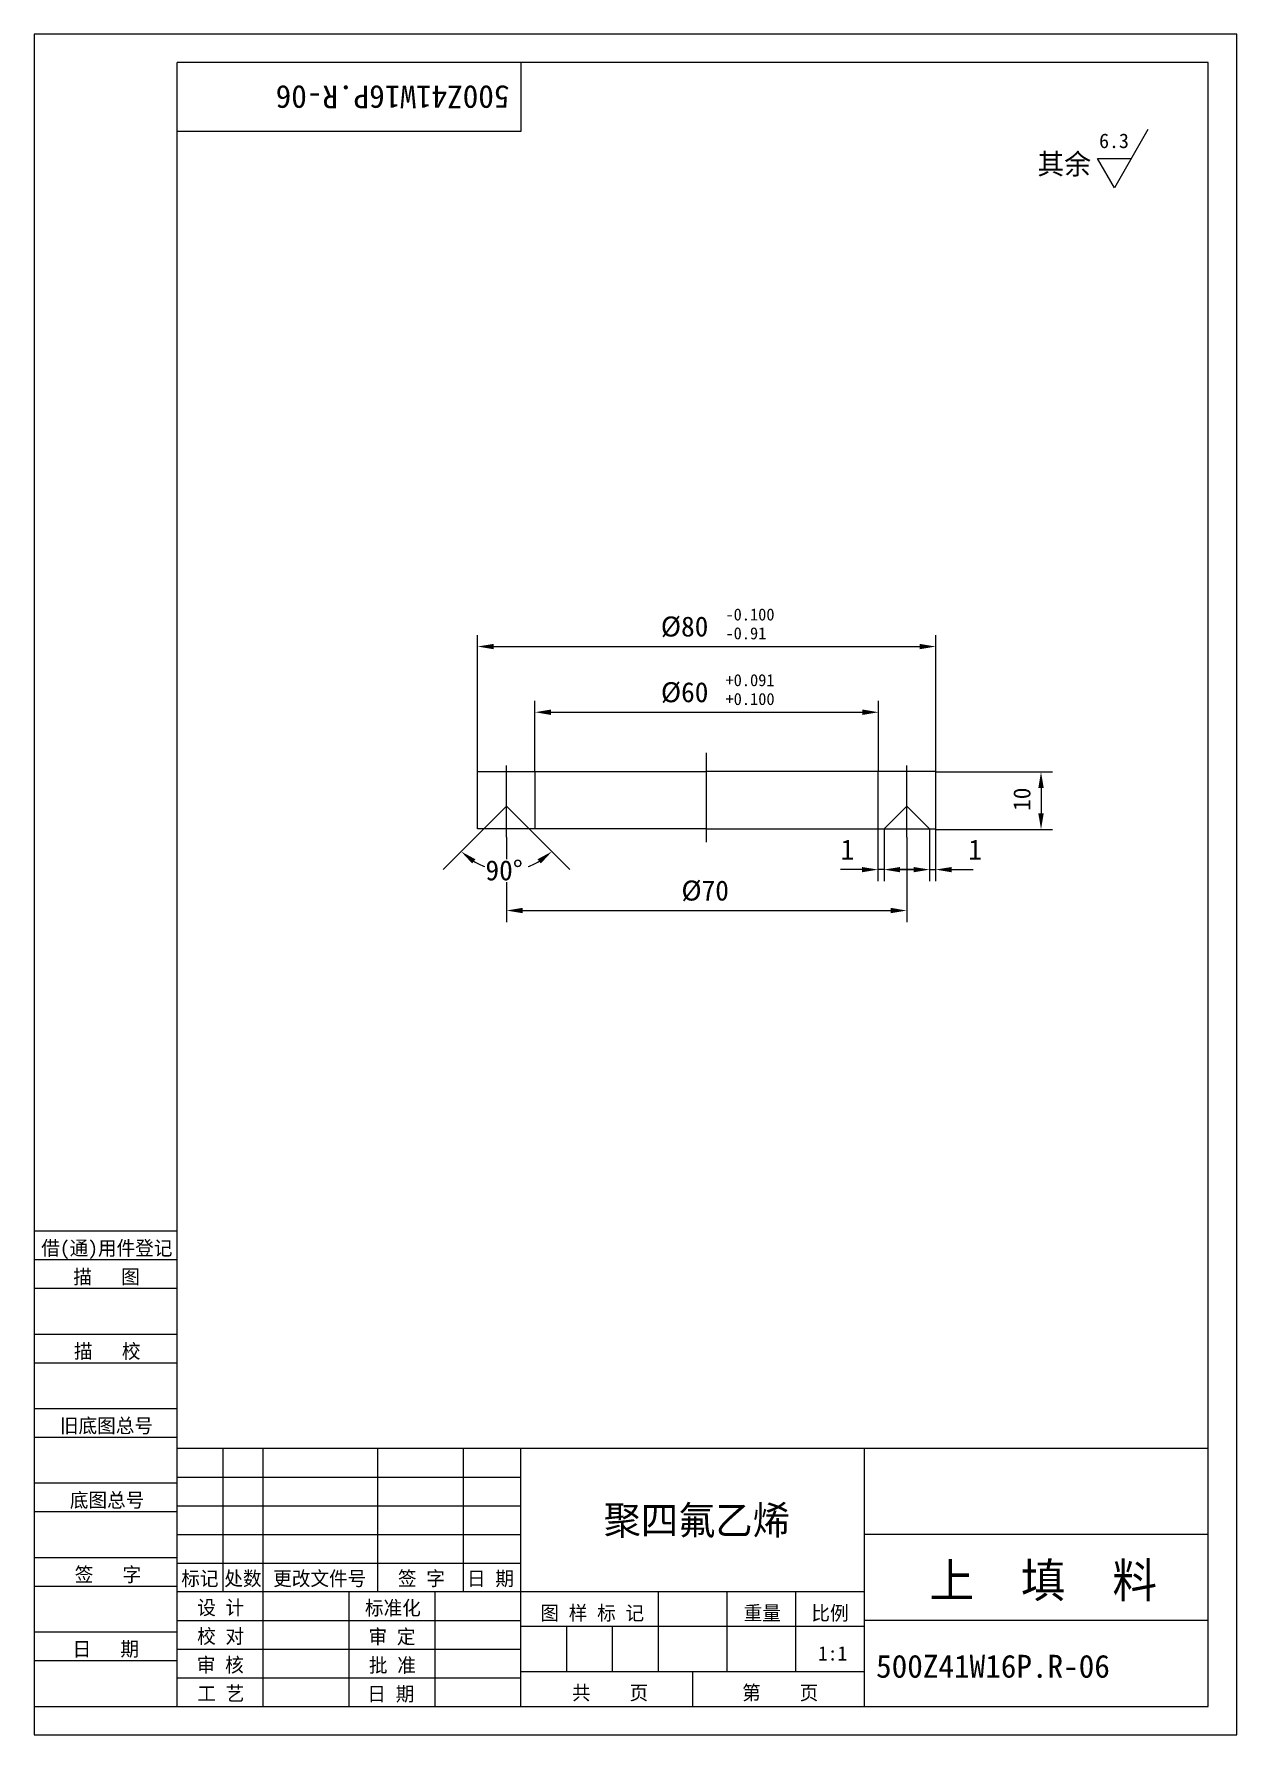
# Model space of a CAD drawing. Header units: metres. Extents: x 0 to 210, y 0 to 297.
import ezdxf

# ---------------------------------------------------------------- set-up
doc = ezdxf.new("R2010")
doc.units = ezdxf.units.M
for name, color, linetype in [('C', 6, 'Continuous'), ('D', 1, 'Continuous'), ('FL', 5, 'Continuous'), ('T', 7, 'Continuous'), ('TL', 4, 'Continuous')]:
    doc.layers.add(name, color=color, linetype=linetype)

# ---------------------------------------------------------------- blocks, each defined once
blk = doc.blocks.new('TUKUN4')
at = {"layer": 'FL'}
for p, q in [((0, 297), (0, 0)), ((210, 297), (0, 297)), ((210, 0), (210, 297)), ((0, 78), (25, 78)), ((0, 70), (25, 70)), ((0, 65), (25, 65)), ((0, 57), (25, 57)), ((0, 52), (25, 52)), ((33, 25), (33, 50)), ((40, 5), (40, 50)), ((60, 25), (60, 50)), ((75, 25), (75, 50)), ((25, 45), (85, 45)), ((0, 44), (25, 44)), ((0, 39), (25, 39)), ((25, 40), (85, 40)), ((25, 35), (85, 35)), ((0, 31), (25, 31)), ((25, 30), (85, 30)), ((0, 26), (25, 26)), ((70, 5), (70, 25)), ((0, 18), (25, 18)), ((25, 20), (85, 20)), ((25, 15), (85, 15)), ((0, 13), (25, 13)), ((25, 10), (85, 10)), ((0, 0), (210, 0))]:
    blk.add_line(p, q, dxfattribs=at)
at = {"layer": 'TL'}
for p, q in [((25, 5), (25, 292)), ((205, 292), (25, 292)), ((85, 292), (85, 280)), ((205, 5), (205, 292)), ((85, 280), (25, 280)), ((0, 88), (25, 88)), ((0, 83), (25, 83)), ((205, 50), (25, 50)), ((85, 5), (85, 50)), ((145, 5), (145, 50)), ((205, 35), (145, 35)), ((145, 25), (25, 25)), ((55, 5), (55, 25)), ((109, 11), (109, 25)), ((121, 11), (121, 25)), ((133, 11), (133, 25)), ((85, 19), (145, 19)), ((93, 11), (93, 19)), ((101, 11), (101, 19)), ((205, 20), (145, 20)), ((145, 11), (85, 11)), ((115, 5), (115, 11)), ((0, 5), (205, 5))]:
    blk.add_line(p, q, dxfattribs=at)
at = {"layer": 'T'}
for s, p in [('借(通)用件登记', (1.26, 83.76)), ('描   图', (6.86, 78.76)), ('描   校', (6.98, 65.76)), ('旧底图总号', (4.52, 52.76)), ('底图总号', (6.25, 39.76)), ('签   字', (7.1, 26.76)), ('标记', (25.71, 26.07)), ('处数', (33.22, 26.07)), ('更改文件号', (41.75, 26.07)), ('签 字', (63.53, 26.07)), ('日 期', (75.57, 26.07)), ('设 计', (28.5, 20.99)), ('标准化', (57.77, 20.93)), ('图 样 标 记', (88.4, 20.04)), ('重量', (123.88, 20.04)), ('比例', (135.7, 20.04)), ('校 对', (28.48, 15.99)), ('审 定', (58.39, 15.93)), ('日   期', (6.72, 13.76)), ('审 核', (28.41, 10.99)), ('批 准', (58.46, 10.93)), ('共    页', (93.91, 6.13)), ('第    页', (123.62, 6.13)), ('工 艺', (28.52, 5.99)), ('日 期', (58.18, 5.93))]:
    blk.add_text(s, height=2.5, dxfattribs=at).set_placement(p)

msp = doc.modelspace()

# ---------------------------------------------------------------- linework, layer by layer
at = {"layer": 'C'}
for p, q in [((117.42, 155.87), (117.42, 171.48)), ((82.48, 156.77), (82.48, 169.25)), ((152.36, 156.77), (152.36, 169.25))]:
    msp.add_line(p, q, dxfattribs=at)
at = {"layer": 'D'}
for p, q in [((194.46, 280.31), (188.6, 270.17)), ((188.6, 270.17), (185.68, 275.24)), ((185.68, 275.24), (191.53, 275.24)), ((77.42, 168.21), (77.42, 192.05)), ((157.42, 168.27), (157.42, 192.05)), ((80.22, 190.05), (154.62, 190.05)), ((87.44, 168.21), (87.44, 180.58)), ((90.24, 178.58), (144.62, 178.58)), ((147.42, 168.27), (147.42, 180.58)), ((157.35, 168.16), (177.79, 168.16)), ((175.79, 165.36), (175.79, 160.91)), ((78.5, 158.21), (71.43, 151.14)), ((86.46, 158.21), (93.53, 151.14)), ((147.32, 158.19), (147.32, 149.1)), ((148.39, 158.21), (148.39, 149.1)), ((156.34, 158.21), (156.34, 149.1)), ((157.35, 158.11), (177.79, 158.11)), ((157.4, 158.19), (157.4, 149.1)), ((82.48, 156.77), (82.48, 152.94)), ((152.36, 156.77), (152.36, 141.95)), ((82.48, 148.93), (82.48, 141.95)), ((141.72, 151.1), (140.8, 151.1)), ((144.52, 151.1), (141.72, 151.1)), ((148.39, 151.1), (147.32, 151.1)), ((153.54, 151.1), (150.74, 151.1)), ((151.19, 151.1), (153.99, 151.1)), ((156.34, 151.1), (157.4, 151.1)), ((160.2, 151.1), (163, 151.1)), ((163, 151.1), (163.93, 151.1)), ((85.28, 143.95), (149.56, 143.95))]:
    msp.add_line(p, q, dxfattribs=at)
for start, end in [(239.35, 250.42), (289.58, 300.65)]:
    msp.add_arc((82.48, 162.19), 11.21, start, end, dxfattribs=at)
for points in [[(80.22, 190.51), (80.22, 189.58), (77.42, 190.05)], [(154.62, 190.51), (154.62, 189.58), (157.42, 190.05)], [(90.24, 179.05), (90.24, 178.11), (87.44, 178.58)], [(144.62, 179.05), (144.62, 178.11), (147.42, 178.58)], [(175.32, 165.36), (176.26, 165.36), (175.79, 168.16)], [(175.32, 160.91), (176.26, 160.91), (175.79, 158.11)], [(76.48, 152.18), (77.05, 152.91), (74.55, 154.26)], [(87.91, 152.91), (88.48, 152.18), (90.41, 154.26)], [(144.52, 151.56), (144.52, 150.63), (147.32, 151.1)], [(151.19, 151.56), (151.19, 150.63), (148.39, 151.1)], [(153.54, 151.56), (153.54, 150.63), (156.34, 151.1)], [(160.2, 151.56), (160.2, 150.63), (157.4, 151.1)], [(85.28, 144.42), (85.28, 143.49), (82.48, 143.95)], [(149.56, 144.42), (149.56, 143.49), (152.36, 143.95)]]:
    msp.add_solid(points, dxfattribs=at)
at = {"layer": 'TL'}
for p, q in [((77.42, 168.21), (87.44, 168.21)), ((77.42, 158.21), (77.42, 168.21)), ((87.44, 168.21), (117.42, 168.21)), ((87.46, 158.33), (87.46, 168.14)), ((147.41, 168.21), (117.42, 168.21)), ((147.38, 158.33), (147.38, 168.14)), ((157.42, 168.21), (147.41, 168.21)), ((157.42, 158.21), (157.42, 168.21)), ((78.5, 158.21), (82.48, 162.19)), ((86.46, 158.21), (82.48, 162.19)), ((148.39, 158.21), (152.36, 162.19)), ((156.34, 158.21), (152.36, 162.19)), ((78.52, 158.21), (77.42, 158.21)), ((82.42, 158.21), (78.52, 158.21)), ((86.5, 158.21), (82.42, 158.21)), ((87.44, 158.21), (86.5, 158.21)), ((117.42, 158.21), (87.44, 158.21)), ((117.42, 158.21), (147.41, 158.21)), ((147.41, 158.21), (148.35, 158.21)), ((148.35, 158.21), (152.42, 158.21)), ((152.42, 158.21), (156.33, 158.21)), ((156.33, 158.21), (157.42, 158.21))]:
    msp.add_line(p, q, dxfattribs=at)

# ---------------------------------------------------------------- block references
at = {"layer": 'D'}
msp.add_blockref('TUKUN4', (0, 0), dxfattribs=at)

# ---------------------------------------------------------------- texts
for s, height, rotation, p in [('500Z41W16P.R-06', 4, 180, (83, 288)), ('10', 3, 90, (173.95, 161.34))]:
    msp.add_text(s, height=height, rotation=rotation, dxfattribs=at).set_placement(p)
for s, height, p in [('6.3', 2.55, (185.93, 277.08)), ('其余', 3.6, (175.16, 272.5)), ('-0.100', 2.1, (120.7, 194.6)), ('%%C80', 3.5, (109.42, 191.8)), ('-0.91', 2.1, (120.7, 191.31)), ('+0.091', 2.1, (120.71, 183.13)), ('%%C60', 3.5, (109.43, 180.33)), ('+0.100', 2.1, (120.71, 179.84)), ('1', 3.5, (140.8, 152.85)), ('1', 3.5, (163.09, 152.85)), ('90%%d', 3.5, (78.81, 149.23)), ('%%C70', 3.5, (113.01, 145.7)), ('聚四氟乙烯', 5, (99.44, 35)), ('上  填  料', 6, (156.32, 24)), ('1:1', 2.5, (136.86, 13)), ('500Z41W16P.R-06', 4, (147, 10))]:
    msp.add_text(s, height=height, dxfattribs=at).set_placement(p)

doc.saveas('drawing.dxf')
